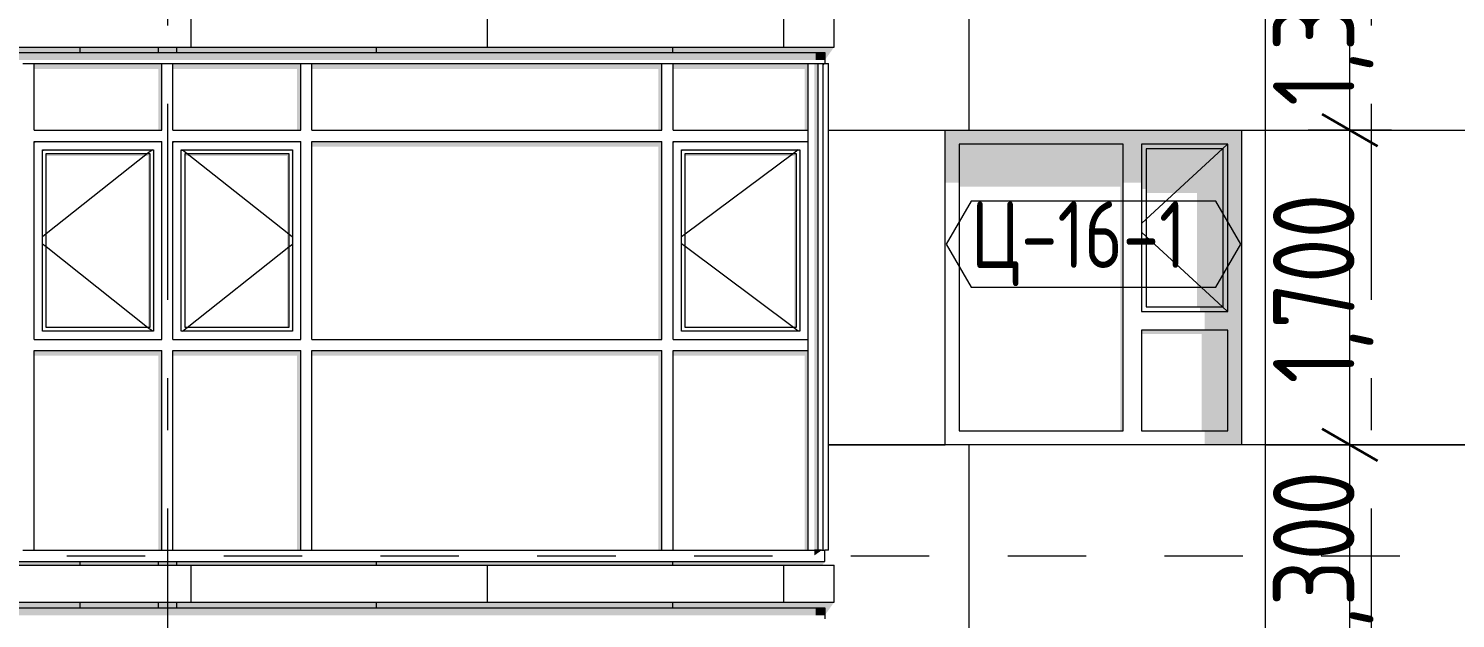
# Model space of a CAD drawing. Header units: millimetres. Extents: x 18162 to 7085488, y 72188 to 247925.
# Drawn here: x 5816259 to 5823964, y 121046 to 124234 of the extents above; entities that cross this region are included whole.
import ezdxf
from ezdxf.enums import TextEntityAlignment as Align

# ---------------------------------------------------------------- set-up
doc = ezdxf.new("R2010")
doc.units = ezdxf.units.MM
doc.header["$MEASUREMENT"] = 0
doc.linetypes.add('Dashed', pattern=[423.333333, 211.666667, -211.666667])
doc.linetypes.add('Double Dashed', pattern=[1093.611073, 529.166651, -211.666656, 141.111112, -211.666656])
for name, color, linetype in [('Archicad Windows', 7, 'Continuous'), ('Finish - Wall', 7, 'Continuous'), ('Structural - Bearing', 7, 'Continuous'), ('Structural - Grid', 7, 'Continuous')]:
    doc.layers.add(name, color=color, linetype=linetype)
doc.styles.add('GENERATED_STYLE_3', font='', dxfattribs={"width": 0.8})
doc.styles.get('GENERATED_STYLE_3').set_extended_font_data('ISOCPEUR MON')
doc.dimstyles.new('GENERATED_STYLE__19', dxfattribs={"dimtxt": 440.00001, "dimasz": 228, "dimexe": 0.18, "dimexo": 31028.935828, "dimgap": 0, "dimtad": 1, "dimdec": 0, "dimzin": 0, "dimdsep": 46, "dimtxsty": 'GENERATED_STYLE_3', "dimblk": 'ARROWHEAD_2', "dimblk1": 'ARROWHEAD_2', "dimblk2": 'ARROWHEAD_2', "dimcen": 0.09, "dimclrd": 13, "dimclre": 13, "dimclrt": 13, "dimadec": 0, "dimazin": 0, "dimtfac": 1, "dimtdec": 4, "dimtmove": 0, "dimatfit": 3, "dimfxl": 1, "dimtolj": 1, "dimtzin": 0, "dimarcsym": 0})
doc.dimstyles.new('GENERATED_STYLE__30', dxfattribs={"dimtxt": 440.00001, "dimasz": 228, "dimexe": 0.18, "dimexo": 0.0625, "dimgap": 0, "dimtad": 1, "dimdec": 0, "dimzin": 0, "dimdsep": 46, "dimtxsty": 'GENERATED_STYLE_3', "dimblk": 'ARROWHEAD_2', "dimblk1": 'ARROWHEAD_2', "dimblk2": 'ARROWHEAD_2', "dimcen": 0.09, "dimclrd": 13, "dimclre": 13, "dimclrt": 13, "dimadec": 0, "dimazin": 0, "dimtfac": 1, "dimtdec": 4, "dimtmove": 0, "dimatfit": 3, "dimfxl": 1, "dimtolj": 1, "dimtzin": 0, "dimarcsym": 0})
doc.dimstyles.new('GENERATED_STYLE__31', dxfattribs={"dimtxt": 440.00001, "dimasz": 228, "dimexe": 0.18, "dimexo": 1815.703396, "dimgap": 0, "dimtad": 1, "dimdec": 0, "dimzin": 0, "dimdsep": 46, "dimtxsty": 'GENERATED_STYLE_3', "dimblk": 'ARROWHEAD_2', "dimblk1": 'ARROWHEAD_2', "dimblk2": 'ARROWHEAD_2', "dimcen": 0.09, "dimclrd": 13, "dimclre": 13, "dimclrt": 13, "dimadec": 0, "dimazin": 0, "dimtfac": 1, "dimtdec": 4, "dimtmove": 0, "dimatfit": 3, "dimfxl": 1, "dimtolj": 1, "dimtzin": 0, "dimarcsym": 0})

# ---------------------------------------------------------------- blocks, each defined once
blk = doc.blocks.new('*X2301', base_point=(5785635.3, 106384.1))
at = {"layer": 'Structural - Bearing', "color": 8, "linetype": 'Continuous', "lineweight": 13}
blk.add_line((5816535.3, 121134.1), (5816535.3, 121104.1), dxfattribs=at)
blk = doc.blocks.new('*X2302', base_point=(5785635.3, 106384.1))
at = {"layer": 'Structural - Bearing', "color": 8, "linetype": 'Continuous', "lineweight": 13}
for p, q in [((5821335.3, 121284.1), (5821335.3, 120684.1)), ((5822935.3, 121284.1), (5822935.3, 118984.1)), ((5818135.3, 121134.1), (5818135.3, 121104.1)), ((5819735.3, 121134.1), (5819735.3, 121104.1))]:
    blk.add_line(p, q, dxfattribs=at)
blk = doc.blocks.new('*X2307', base_point=(5785635.3, 106384.1))
at = {"layer": 'Structural - Bearing', "color": 8, "linetype": 'Continuous', "lineweight": 13}
for p, q in [((5816535.3, 124134.1), (5816535.3, 124104.1)), ((5816535.3, 121354.1), (5816535.3, 121334.1))]:
    blk.add_line(p, q, dxfattribs=at)
blk = doc.blocks.new('*X2308', base_point=(5785635.3, 106384.1))
at = {"layer": 'Structural - Bearing', "color": 8, "linetype": 'Continuous', "lineweight": 13}
for p, q in [((5821335.3, 124284.1), (5821335.3, 123684.1)), ((5822935.3, 124284.1), (5822935.3, 121984.1)), ((5818135.3, 124134.1), (5818135.3, 124104.1)), ((5819735.3, 124134.1), (5819735.3, 124104.1)), ((5820578.3, 123684.1), (5820835.3, 123684.1)), ((5820835.3, 123684.1), (5821208.8, 123684.1)), ((5822808.8, 123684.1), (5822935.3, 123684.1)), ((5822935.3, 123684.1), (5824035.3, 123684.1)), ((5820578.3, 121984.1), (5820835.3, 121984.1)), ((5820835.3, 121984.1), (5820578.3, 121984.1)), ((5821208.8, 121984.1), (5820835.3, 121984.1)), ((5820835.3, 121984.1), (5821208.8, 121984.1)), ((5821335.3, 121984.1), (5821335.3, 121384.1)), ((5822935.3, 121984.1), (5822808.8, 121984.1)), ((5822935.3, 121984.1), (5824035.3, 121984.1)), ((5822935.3, 121984.1), (5822935.3, 121384.1)), ((5824035.3, 121984.1), (5822935.3, 121984.1)), ((5818135.3, 121354.1), (5818135.3, 121334.1)), ((5819735.3, 121354.1), (5819735.3, 121334.1)), ((5821335.3, 121384.1), (5821335.3, 121284.1)), ((5822935.3, 121384.1), (5822935.3, 121284.1))]:
    blk.add_line(p, q, dxfattribs=at)
blk = doc.blocks.new('*X2332', base_point=(5785635.3, 106384.1))
at = {"layer": 'Structural - Bearing', "color": 7, "linetype": 'Continuous', "lineweight": 9}
for p, q in [((5813935.3, 121334.1), (5813935.3, 121134.1)), ((5815535.3, 121334.1), (5815535.3, 121134.1)), ((5817135.3, 121334.1), (5817135.3, 121134.1)), ((5818735.3, 121334.1), (5818735.3, 121134.1)), ((5820335.3, 121334.1), (5820335.3, 121134.1))]:
    blk.add_line(p, q, dxfattribs=at)
blk = doc.blocks.new('*X2333', base_point=(5785635.3, 106384.1))
at = {"layer": 'Structural - Bearing', "color": 7, "linetype": 'Continuous', "lineweight": 9}
for p, q in [((5813935.3, 124334.1), (5813935.3, 124134.1)), ((5815535.3, 124334.1), (5815535.3, 124134.1)), ((5817135.3, 124334.1), (5817135.3, 124134.1)), ((5818735.3, 124334.1), (5818735.3, 124134.1)), ((5820335.3, 124334.1), (5820335.3, 124134.1))]:
    blk.add_line(p, q, dxfattribs=at)
blk = doc.blocks.new('*D2601', base_point=(5785635.3, 106384.1))
at = {"color": 12, "linetype": 'Continuous', "lineweight": 35}
for p, q in [((5838328.4, 121220.7), (5838628.4, 121047.5)), ((5838328.4, 118420.7), (5838628.4, 118247.5))]:
    blk.add_line(p, q, dxfattribs=at)
at = {"color": 13, "linetype": 'Continuous', "lineweight": 13}
for p, q in [((5838703.4, 121134.1), (5837187.8, 121134.1)), ((5838478.4, 118334.1), (5838478.4, 121134.1)), ((5838703.4, 118334.1), (5837187.8, 118334.1)), ((5838478.4, 118134.1), (5838478.4, 118334.1))]:
    blk.add_line(p, q, dxfattribs=at)
at = {"color": 13, "lineweight": 13, "char_height": 440, "attachment_point": 7, "rotation": 90, "style": 'GENERATED_STYLE_3'}
for s, insert in [('\\A1;{\\pql;\\fISOCPEUR MON|b0|i0|c0|p0;\\W0.800000;2,800}', (5838605.9, 119549.6)), ('\\A1;{\\pql;\\fISOCPEUR MON|b0|i0|c0|p0;\\W0.800000;200}', (5838518.1, 118420.8))]:
    blk.add_mtext(s, dxfattribs=dict(at, insert=insert))
blk = doc.blocks.new('ARROWHEAD_2')
at = {"color": 0, "linetype": 'Continuous', "lineweight": 0}
for p, q in [((-0.378, -0.655), (0.378, 0.655)), ((0, 0), (-1, 0))]:
    blk.add_line(p, q, dxfattribs=at)
blk = doc.blocks.new('*D2602', base_point=(5785635.3, 106384.1))
at = {"color": 12, "linetype": 'Continuous', "lineweight": 35}
for p, q in [((5838328.4, 121420.7), (5838628.4, 121247.5)), ((5838328.4, 121220.7), (5838628.4, 121047.5))]:
    blk.add_line(p, q, dxfattribs=at)
at = {"color": 13, "linetype": 'Continuous', "lineweight": 13}
for p, q in [((5838478.4, 121134.1), (5838478.4, 121334.1)), ((5838703.4, 121134.1), (5837187.8, 121134.1))]:
    blk.add_line(p, q, dxfattribs=at)
blk = doc.blocks.new('*D2603', base_point=(5785635.3, 106384.1))
at = {"color": 12, "linetype": 'Continuous', "lineweight": 35}
for p, q in [((5838328.4, 124220.7), (5838628.4, 124047.5)), ((5838328.4, 121420.7), (5838628.4, 121247.5))]:
    blk.add_line(p, q, dxfattribs=at)
at = {"color": 13, "linetype": 'Continuous', "lineweight": 13}
for p, q in [((5838703.4, 124134.1), (5837187.8, 124134.1)), ((5838478.4, 121334.1), (5838478.4, 124134.1)), ((5838703.4, 121334.1), (5837187.8, 121334.1)), ((5838478.4, 121134.1), (5838478.4, 121334.1))]:
    blk.add_line(p, q, dxfattribs=at)
at = {"color": 13, "lineweight": 13, "char_height": 440, "attachment_point": 7, "rotation": 90, "style": 'GENERATED_STYLE_3'}
for s, insert in [('\\A1;{\\pql;\\fISOCPEUR MON|b0|i0|c0|p0;\\W0.800000;2,800}', (5838605.9, 122549.6)), ('\\A1;{\\pql;\\fISOCPEUR MON|b0|i0|c0|p0;\\W0.800000;200}', (5838518.1, 121420.8))]:
    blk.add_mtext(s, dxfattribs=dict(at, insert=insert))
blk = doc.blocks.new('*D2604', base_point=(5785635.3, 106384.1))
at = {"color": 12, "linetype": 'Continuous', "lineweight": 35}
for p, q in [((5838328.4, 124420.7), (5838628.4, 124247.5)), ((5838328.4, 124220.7), (5838628.4, 124047.5))]:
    blk.add_line(p, q, dxfattribs=at)
at = {"color": 13, "linetype": 'Continuous', "lineweight": 13}
for p, q in [((5838703.4, 124334.1), (5837187.8, 124334.1)), ((5838478.4, 124134.1), (5838478.4, 124334.1)), ((5838703.4, 124134.1), (5837187.8, 124134.1))]:
    blk.add_line(p, q, dxfattribs=at)
blk = doc.blocks.new('*D2646', base_point=(5785635.3, 106384.1))
at = {"color": 13, "linetype": 'Continuous', "lineweight": 13}
for p, q in [((5801482.5, 156834.1), (5801482.5, 156980.8)), ((5816658.8, 156834.1), (5801257.5, 156834.1)), ((5801482.5, 102734.1), (5801482.5, 156834.1)), ((5806188.8, 102734.1), (5801257.5, 102734.1)), ((5801482.5, 102587.4), (5801482.5, 102734.1))]:
    blk.add_line(p, q, dxfattribs=at)
at = {"color": 12, "linetype": 'Continuous', "lineweight": 35}
for p, q in [((5801632.5, 156747.5), (5801332.5, 156920.7)), ((5801332.5, 102820.7), (5801632.5, 102647.5))]:
    blk.add_line(p, q, dxfattribs=at)
at = {"color": 13, "lineweight": 13, "insert": (5801610.1, 129125.4), "char_height": 440, "attachment_point": 7, "rotation": 90, "style": 'GENERATED_STYLE_3'}
blk.add_mtext('\\A1;{\\pql;\\fISOCPEUR MON|b0|i0|c0|p0;\\W0.800000;54,100}', dxfattribs=at)
blk = doc.blocks.new('*D2657', base_point=(5785635.3, 106384.1))
at = {"color": 13, "linetype": 'Continuous', "lineweight": 13}
for p, q in [((5823393.5, 120684.1), (5823393.5, 121984.1)), ((5823618.5, 120684.1), (5823168.5, 120684.1)), ((5823393.5, 118984.1), (5823393.5, 120684.1)), ((5823618.5, 118984.1), (5823168.5, 118984.1)), ((5823393.5, 117684.1), (5823393.5, 118984.1))]:
    blk.add_line(p, q, dxfattribs=at)
at = {"color": 12, "linetype": 'Continuous', "lineweight": 35}
for p, q in [((5823243.5, 120770.7), (5823543.5, 120597.5)), ((5823243.5, 119070.7), (5823543.5, 118897.5))]:
    blk.add_line(p, q, dxfattribs=at)
at = {"color": 13, "lineweight": 13, "insert": (5823521.1, 119315.9), "char_height": 440, "attachment_point": 7, "rotation": 90, "style": 'GENERATED_STYLE_3'}
blk.add_mtext('\\A1;{\\pql;\\fISOCPEUR MON|b0|i0|c0|p0;\\W0.800000;1,700}', dxfattribs=at)
blk = doc.blocks.new('*D2658', base_point=(5785635.3, 106384.1))
at = {"color": 12, "linetype": 'Continuous', "lineweight": 35}
for p, q in [((5823243.5, 122070.7), (5823543.5, 121897.5)), ((5823243.5, 120770.7), (5823543.5, 120597.5))]:
    blk.add_line(p, q, dxfattribs=at)
at = {"color": 13, "linetype": 'Continuous', "lineweight": 13}
blk.add_line((5823393.5, 120684.1), (5823393.5, 121984.1), dxfattribs=at)
at = {"color": 13, "lineweight": 13, "insert": (5823521.1, 120815.9), "char_height": 440, "attachment_point": 7, "rotation": 90, "style": 'GENERATED_STYLE_3'}
blk.add_mtext('\\A1;{\\pql;\\fISOCPEUR MON|b0|i0|c0|p0;\\W0.800000;1,300}', dxfattribs=at)
blk = doc.blocks.new('*D2659', base_point=(5785635.3, 106384.1))
at = {"color": 12, "linetype": 'Continuous', "lineweight": 35}
for p, q in [((5823243.5, 123770.7), (5823543.5, 123597.5)), ((5823243.5, 122070.7), (5823543.5, 121897.5))]:
    blk.add_line(p, q, dxfattribs=at)
at = {"color": 13, "linetype": 'Continuous', "lineweight": 13}
for p, q in [((5823618.5, 123684.1), (5823168.5, 123684.1)), ((5823393.5, 121984.1), (5823393.5, 123684.1)), ((5823618.5, 121984.1), (5823168.5, 121984.1)), ((5823393.5, 120684.1), (5823393.5, 121984.1))]:
    blk.add_line(p, q, dxfattribs=at)
at = {"color": 13, "lineweight": 13, "insert": (5823521.1, 122315.9), "char_height": 440, "attachment_point": 7, "rotation": 90, "style": 'GENERATED_STYLE_3'}
blk.add_mtext('\\A1;{\\pql;\\fISOCPEUR MON|b0|i0|c0|p0;\\W0.800000;1,700}', dxfattribs=at)
blk = doc.blocks.new('*D2660', base_point=(5785635.3, 106384.1))
at = {"color": 12, "linetype": 'Continuous', "lineweight": 35}
for p, q in [((5823243.5, 125070.7), (5823543.5, 124897.5)), ((5823243.5, 123770.7), (5823543.5, 123597.5))]:
    blk.add_line(p, q, dxfattribs=at)
at = {"color": 13, "linetype": 'Continuous', "lineweight": 13}
for p, q in [((5823618.5, 124984.1), (5823168.5, 124984.1)), ((5823393.5, 123684.1), (5823393.5, 124984.1)), ((5823618.5, 123684.1), (5823168.5, 123684.1))]:
    blk.add_line(p, q, dxfattribs=at)
at = {"color": 13, "lineweight": 13, "insert": (5823521.1, 123815.9), "char_height": 440, "attachment_point": 7, "rotation": 90, "style": 'GENERATED_STYLE_3'}
blk.add_mtext('\\A1;{\\pql;\\fISOCPEUR MON|b0|i0|c0|p0;\\W0.800000;1,300}', dxfattribs=at)
blk = doc.blocks.new('Label_136_3', base_point=(5822008.8, 122834.1))
at = {"color": 13, "linetype": 'Continuous', "lineweight": 13, "flags": 128}
blk.add_lwpolyline([(5821213.7, 123068.3), (5821347.8, 122836.1), (5822669.9, 122836.1), (5822804, 123068.3), (5822669.9, 123300.6), (5821347.8, 123300.6)], close=True, dxfattribs=at)
at = {"color": 13, "lineweight": 13, "insert": (5821347.8, 123299.9), "char_height": 360, "attachment_point": 1, "style": 'GENERATED_STYLE_3'}
blk.add_mtext('\\A1;{\\pql;\\pt0,253000;\\fISOCPEUR MON|b0|i0|c0|p0;\\W0.800000;Ц-16-1\\fISOCPEUR MON|b0|i0|c0|p0;\\W0.800000;\\A1{\\H.66x;\\S^  ;}\\fISOCPEUR MON|b0|i0|c0|p0;\\W0.800000;\\fISOCPEUR MON|b0|i0|c0|p0;\\W0.800000;\\A1{\\H.66x;\\S^  ;}\\fISOCPEUR MON|b0|i0|c0|p0;\\W0.800000; \\fISOCPEUR MON|b0|i0|c0|p0;\\W0.800000;\\fISOCPEUR MON|b0|i0|c0|p0;\\W0.800000;\\fISOCPEUR MON|b0|i0|c0|p0;\\W0.800000;\\fISOCPEUR MON|b0|i0|c0|p0;\\W0.800000;\\fISOCPEUR MON|b0|i0|c0|p0;\\W0.800000;\\fISOCPEUR MON|b0|i0|c0|p0;\\W0.800000;\\fISOCPEUR MON|b0|i0|c0|p0;\\W0.800000;\\fISOCPEUR MON|b0|i0|c0|p0;\\W0.800000;\\fISOCPEUR MON|b0|i0|c0|p0;\\W0.800000;\\fISOCPEUR MON|b0|i0|c0|p0;\\W0.800000;\\fISOCPEUR MON|b0|i0|c0|p0;\\W0.800000;\\fISOCPEUR MON|b0|i0|c0|p0;\\W0.800000;\\fISOCPEUR MON|b0|i0|c0|p0;\\W0.800000;\\fISOCPEUR MON|b0|i0|c0|p0;\\W0.800000;\\fISOCPEUR MON|b0|i0|c0|p0;\\W0.800000;\\fISOCPEUR MON|b0|i0|c0|p0;\\W0.800000;\\fISOCPEUR MON|b0|i0|c0|p0;\\W0.800000;\\fISOCPEUR MON|b0|i0|c0|p0;\\W0.800000;\\fISOCPEUR MON|b0|i0|c0|p0;\\W0.800000;\\fISOCPEUR MON|b0|i0|c0|p0;\\W0.800000;\\fISOCPEUR MON|b0|i0|c0|p0;\\W0.800000;\\fISOCPEUR MON|b0|i0|c0|p0;\\W0.800000;\\fISOCPEUR MON|b0|i0|c0|p0;\\W0.800000;\\fISOCPEUR MON|b0|i0|c0|p0;\\W0.800000;\\fISOCPEUR MON|b0|i0|c0|p0;\\W0.800000;\\fISOCPEUR MON|b0|i0|c0|p0;\\W0.800000;\\fISOCPEUR MON|b0|i0|c0|p0;\\W0.800000;\\fISOCPEUR MON|b0|i0|c0|p0;\\W0.800000;\\fISOCPEUR MON|b0|i0|c0|p0;\\W0.800000;\\fISOCPEUR MON|b0|i0|c0|p0;\\W0.800000;\\fISOCPEUR MON|b0|i0|c0|p0;\\W0.800000;\\fISOCPEUR MON|b0|i0|c0|p0;\\W0.800000;\\fISOCPEUR MON|b0|i0|c0|p0;\\W0.800000;\\fISOCPEUR MON|b0|i0|c0|p0;\\W0.800000;\\fISOCPEUR MON|b0|i0|c0|p0;\\W0.800000;\\fISOCPEUR MON|b0|i0|c0|p0;\\W0.800000;\\fISOCPEUR MON|b0|i0|c0|p0;\\W0.800000;\\fISOCPEUR MON|b0|i0|c0|p0;\\W0.800000;\\fISOCPEUR MON|b0|i0|c0|p0;\\W0.800000;\\fISOCPEUR MON|b0|i0|c0|p0;\\W0.800000;\\fISOCPEUR MON|b0|i0|c0|p0;\\W0.800000;\\fISOCPEUR MON|b0|i0|c0|p0;\\W0.800000;\\fISOCPEUR MON|b0|i0|c0|p0;\\W0.800000;}', dxfattribs=at)
blk = doc.blocks.new('Standard grid marker[376]_3', base_point=(5817008.8, 166384.1))
at = {"layer": 'Structural - Grid', "color": 13, "linetype": 'Double Dashed', "lineweight": 13, "ltscale": 2}
blk.add_line((5817008.8, 165384.1), (5817008.8, 100884.1), dxfattribs=at)
at = {"layer": 'Structural - Grid', "color": 13, "lineweight": 13, "style": 'GENERATED_STYLE_3'}
blk.add_attdef('AC_MarkerText_1', text='', height=500, rotation=360, dxfattribs=at).set_placement((5817008.8, 99534.1), align=Align.TOP_CENTER)
blk = doc.blocks.new('Standard grid marker[377]_3', base_point=(5823508.8, 166384.1))
at = {"layer": 'Structural - Grid', "color": 13, "linetype": 'Double Dashed', "lineweight": 13, "ltscale": 2}
blk.add_line((5823508.8, 165384.1), (5823508.8, 100884.1), dxfattribs=at)
at = {"layer": 'Structural - Grid', "color": 13, "lineweight": 13, "style": 'GENERATED_STYLE_3'}
blk.add_attdef('AC_MarkerText_1', text='', height=500, rotation=360, dxfattribs=at).set_placement((5823508.8, 99534.1), align=Align.TOP_CENTER)

msp = doc.modelspace()

# ---------------------------------------------------------------- hatches: boundary and pattern name
at = {"layer": 'Archicad Windows', "linetype": 'Continuous', "lineweight": 0}
for points in [[(5822808.8, 123684.1), (5821208.8, 123684.1), (5821208.8, 123609.1), (5821283.8, 123609.1), (5822168.8, 123609.1), (5822268.8, 123609.1), (5822733.8, 123609.1), (5822808.8, 123609.1)], [(5821283.8, 123609.1), (5821208.8, 123609.1), (5821208.8, 123401.2), (5821283.8, 123401.2)], [(5822168.8, 123609.1), (5821283.8, 123609.1), (5821283.8, 123380), (5822153.8, 123380), (5822153.8, 122059.1), (5822168.8, 122059.1)], [(5822168.8, 123609.1), (5822168.8, 123401.2), (5822268.8, 123401.2), (5822268.8, 123609.1)], [(5822268.8, 123609.1), (5822268.8, 123584.1), (5822293.8, 123584.1), (5822708.8, 123584.1), (5822733.8, 123584.1), (5822733.8, 123609.1)], [(5822733.8, 122704.1), (5822733.8, 122604.1), (5822733.8, 122059.1), (5822808.8, 122059.1), (5822808.8, 123609.1), (5822733.8, 123609.1)], [(5822268.8, 123584.1), (5822268.8, 123365.9), (5822293.8, 123365.9), (5822293.8, 123584.1)], [(5822708.8, 123584.1), (5822293.8, 123584.1), (5822293.8, 123344.7), (5822568.8, 123344.7), (5822568.8, 122729.1), (5822708.8, 122729.1)], [(5822708.8, 122729.1), (5822733.8, 122729.1), (5822733.8, 123584.1), (5822708.8, 123584.1)], [(5822583.8, 122729.1), (5822583.8, 122704.1), (5822733.8, 122704.1), (5822733.8, 122729.1)], [(5822608.8, 122704.1), (5822608.8, 122604.1), (5822733.8, 122604.1), (5822733.8, 122704.1)], [(5822733.8, 122604.1), (5822268.8, 122604.1), (5822268.8, 122582.9), (5822593.8, 122582.9), (5822593.8, 122059.1), (5822733.8, 122059.1)], [(5822608.8, 121984.1), (5822808.8, 121984.1), (5822808.8, 122059.1), (5822608.8, 122059.1)]]:
    msp.add_hatch(color=49, dxfattribs=at).paths.add_polyline_path(points)
at = {"layer": 'Finish - Wall', "linetype": 'Continuous', "lineweight": 0}
for points in [[(5816258.8, 124104.1), (5814308.8, 124104.1), (5814308.8, 124063.4), (5816258.8, 124063.4)], [(5817008.8, 124104.1), (5816258.8, 124104.1), (5816258.8, 124063.4), (5817008.8, 124063.4)], [(5817008.8, 124104.1), (5817008.8, 124063.4), (5817758.8, 124063.4), (5817758.8, 124104.1)], [(5817758.8, 124104.1), (5817758.8, 124063.4), (5819708.8, 124063.4), (5819708.8, 124104.1)], [(5819708.8, 124104.1), (5819708.8, 124063.4), (5820508.8, 124063.4), (5820508.8, 124104.1)], [(5820508.8, 124104.1), (5820508.8, 124063.4), (5820558.8, 124063.4), (5820558.8, 124104.1)], [(5816978.8, 124044.1), (5816288.8, 124044.1), (5816288.8, 124015.8), (5816958.8, 124015.8), (5816958.8, 123684.1), (5816978.8, 123684.1)], [(5817038.8, 124044.1), (5817038.8, 124015.8), (5817708.8, 124015.8), (5817708.8, 123684.1), (5817728.8, 123684.1), (5817728.8, 124044.1)], [(5819678.8, 124044.1), (5817788.8, 124044.1), (5817788.8, 124015.8), (5819658.8, 124015.8), (5819658.8, 123684.1), (5819678.8, 123684.1)], [(5819738.8, 124044.1), (5819738.8, 124015.8), (5820448.8, 124015.8), (5820448.8, 123684.1), (5820468.8, 123684.1), (5820468.8, 124044.1)], [(5820521.8, 124044.1), (5820502.3, 124044.1), (5820502.3, 123654.1), (5820521.8, 123654.1)], [(5820548.8, 124044.1), (5820548.8, 124033.4), (5820550, 124031.6), (5820558.8, 124044.1)], [(5816978.8, 123624.1), (5816288.8, 123624.1), (5816295.9, 123617), (5816971.8, 123617)], [(5816288.8, 123624.1), (5816288.8, 123617), (5816295.9, 123617)], [(5816971.8, 123617), (5816973.8, 123617), (5816973.8, 122559.1), (5816978.8, 122554.1), (5816978.8, 123624.1)], [(5817728.8, 123624.1), (5817038.8, 123624.1), (5817045.9, 123617), (5817721.8, 123617)], [(5817045.9, 123617), (5817038.8, 123624.1), (5817038.8, 123617)], [(5817721.8, 123617), (5817723.8, 123617), (5817723.8, 122559.1), (5817728.8, 122554.1), (5817728.8, 123624.1)], [(5819678.8, 123624.1), (5817788.8, 123624.1), (5817788.8, 123595.8), (5819658.8, 123595.8), (5819658.8, 122554.1), (5819678.8, 122554.1)], [(5819738.8, 123624.1), (5819745.9, 123617), (5820461.8, 123617), (5820468.8, 123624.1)], [(5819745.9, 123617), (5819738.8, 123624.1), (5819738.8, 123617)], [(5820468.8, 123624.1), (5820461.8, 123617), (5820463.8, 123617), (5820463.8, 122559.1), (5820468.8, 122554.1)], [(5820521.8, 123654.1), (5820502.3, 123654.1), (5820502.3, 122524.1), (5820521.8, 122524.1)], [(5816340.9, 123572), (5816333.8, 123579.1), (5816333.8, 123572)], [(5816333.8, 123579.1), (5816340.9, 123572), (5816926.8, 123572), (5816933.8, 123579.1)], [(5816913.8, 123559.1), (5816353.8, 123559.1), (5816353.8, 123544.9), (5816903.8, 123544.9), (5816903.8, 122619.1), (5816913.8, 122619.1)], [(5816926.8, 123572), (5816928.8, 123572), (5816928.8, 122604.1), (5816933.8, 122599.1), (5816933.8, 123579.1)], [(5817083.8, 123572), (5817090.9, 123572), (5817083.8, 123579.1)], [(5817083.8, 123579.1), (5817090.9, 123572), (5817676.8, 123572), (5817683.8, 123579.1)], [(5817663.8, 123559.1), (5817103.8, 123559.1), (5817103.8, 123544.9), (5817653.8, 123544.9), (5817653.8, 122619.1), (5817663.8, 122619.1)], [(5817676.8, 123572), (5817678.8, 123572), (5817678.8, 122604.1), (5817683.8, 122599.1), (5817683.8, 123579.1)], [(5819790.9, 123572), (5819783.8, 123579.1), (5819783.8, 123572)], [(5819783.8, 123579.1), (5819790.9, 123572), (5820416.8, 123572), (5820423.8, 123579.1)], [(5819803.8, 123544.9), (5820393.8, 123544.9), (5820393.8, 122619.1), (5820403.8, 122619.1), (5820403.8, 123559.1), (5819803.8, 123559.1)], [(5820416.8, 123572), (5820418.8, 123572), (5820418.8, 122604.1), (5820423.8, 122599.1), (5820423.8, 123579.1)], [(5816928.8, 122599.1), (5816933.8, 122599.1), (5816928.8, 122604.1)], [(5817678.8, 122599.1), (5817683.8, 122599.1), (5817678.8, 122604.1)], [(5820418.8, 122599.1), (5820423.8, 122599.1), (5820418.8, 122604.1)], [(5816973.8, 122554.1), (5816978.8, 122554.1), (5816973.8, 122559.1)], [(5817723.8, 122554.1), (5817728.8, 122554.1), (5817723.8, 122559.1)], [(5820463.8, 122554.1), (5820468.8, 122554.1), (5820463.8, 122559.1)], [(5820521.8, 122524.1), (5820502.3, 122524.1), (5820502.3, 121414.1), (5820521.8, 121414.1)], [(5816288.8, 122465.8), (5816958.8, 122465.8), (5816958.8, 121414.1), (5816978.8, 121414.1), (5816978.8, 122494.1), (5816288.8, 122494.1)], [(5817728.8, 122494.1), (5817038.8, 122494.1), (5817038.8, 122465.8), (5817708.8, 122465.8), (5817708.8, 121414.1), (5817728.8, 121414.1)], [(5819678.8, 122494.1), (5817788.8, 122494.1), (5817788.8, 122465.8), (5819658.8, 122465.8), (5819658.8, 121414.1), (5819678.8, 121414.1)], [(5819738.8, 122494.1), (5819738.8, 122465.8), (5820448.8, 122465.8), (5820448.8, 121414.1), (5820468.8, 121414.1), (5820468.8, 122494.1)], [(5820502.3, 121386.5), (5820508.8, 121391.1), (5820508.8, 121414.1), (5820502.3, 121414.1)], [(5820508.8, 121414.1), (5820508.8, 121391.1), (5820541.2, 121414.1)], [(5814308.8, 121104.1), (5814308.8, 121063.4), (5816258.8, 121063.4), (5816258.8, 121104.1)], [(5816258.8, 121063.4), (5817008.8, 121063.4), (5817008.8, 121104.1), (5816258.8, 121104.1)], [(5817008.8, 121104.1), (5817008.8, 121063.4), (5817758.8, 121063.4), (5817758.8, 121104.1)], [(5817758.8, 121104.1), (5817758.8, 121063.4), (5819708.8, 121063.4), (5819708.8, 121104.1)], [(5820508.8, 121104.1), (5819708.8, 121104.1), (5819708.8, 121063.4), (5820508.8, 121063.4)], [(5820508.8, 121104.1), (5820508.8, 121063.4), (5820558.8, 121063.4), (5820558.8, 121104.1)]]:
    msp.add_hatch(color=49, dxfattribs=at).paths.add_polyline_path(points)
at = {"layer": 'Structural - Bearing', "linetype": 'Continuous', "lineweight": 0}
for points in [[(5812168.8, 124284.1), (5812168.8, 123684.1), (5812408.8, 123684.1), (5812408.8, 121984.1), (5812168.8, 121984.1), (5812168.8, 121284.1), (5813408.8, 121284.1), (5813408.8, 121334.1), (5816958.8, 121334.1), (5816958.8, 121354.1), (5813458.8, 121354.1), (5813458.8, 121414.1), (5813439.3, 121414.1), (5813439.3, 124044.1), (5813458.8, 124044.1), (5813458.8, 124104.1), (5816958.8, 124104.1), (5816958.8, 124134.1), (5813408.8, 124134.1), (5813408.8, 124284.1)], [(5816958.8, 124104.1), (5817008.8, 124104.1), (5817058.8, 124104.1), (5817058.8, 124134.1), (5816958.8, 124134.1)], [(5820608.8, 124134.1), (5817058.8, 124134.1), (5817058.8, 124104.1), (5820558.8, 124104.1), (5820558.8, 124063.4)], [(5816958.8, 121334.1), (5817058.8, 121334.1), (5817058.8, 121354.1), (5817008.8, 121354.1), (5816958.8, 121354.1)], [(5820558.8, 121354.1), (5817058.8, 121354.1), (5817058.8, 121334.1), (5820544.7, 121334.1)], [(5812168.8, 121284.1), (5812168.8, 120684.1), (5812408.8, 120684.1), (5812408.8, 118984.1), (5812168.8, 118984.1), (5812168.8, 118284.1), (5813408.8, 118284.1), (5813408.8, 118334.1), (5816958.8, 118334.1), (5816958.8, 118354.1), (5813458.8, 118354.1), (5813458.8, 118414.1), (5813439.3, 118414.1), (5813439.3, 121044.1), (5813458.8, 121044.1), (5813458.8, 121104.1), (5816958.8, 121104.1), (5816958.8, 121134.1), (5813408.8, 121134.1), (5813408.8, 121284.1)], [(5816958.8, 121104.1), (5817008.8, 121104.1), (5817058.8, 121104.1), (5817058.8, 121134.1), (5816958.8, 121134.1)], [(5817058.8, 121104.1), (5820558.8, 121104.1), (5820558.8, 121063.4), (5820608.8, 121134.1), (5817058.8, 121134.1)]]:
    msp.add_hatch(color=49, dxfattribs=at).paths.add_polyline_path(points)
at = {"layer": 'Structural - Bearing', "linetype": 'Continuous', "lineweight": 9}
h = msp.add_hatch(dxfattribs=at)
h.set_pattern_fill('Grid_100x100_0003', style=0, pattern_type=2)
h.set_pattern_definition([(0, (5785635.3, 106384.1), (0, 1000), []), (90, (5785635.3, 106384.1), (-1000, 0), [])])
h.paths.add_polyline_path([(5816958.8, 124104.1), (5817008.8, 124104.1), (5817058.8, 124104.1), (5817058.8, 124134.1), (5816958.8, 124134.1)])
h = msp.add_hatch(dxfattribs=at)
h.set_pattern_fill('Grid_100x100_0003', style=0, pattern_type=2)
h.set_pattern_definition([(0, (5785635.3, 106384.1), (0, 1000), []), (90, (5785635.3, 106384.1), (-1000, 0), [])])
h.paths.add_polyline_path([(5816958.8, 121334.1), (5817058.8, 121334.1), (5817058.8, 121354.1), (5817008.8, 121354.1), (5816958.8, 121354.1)])
h = msp.add_hatch(dxfattribs=at)
h.set_pattern_fill('Grid_100x100_0003', style=0, pattern_type=2)
h.set_pattern_definition([(0, (5785635.3, 106384.1), (0, 1000), []), (90, (5785635.3, 106384.1), (-1000, 0), [])])
h.paths.add_polyline_path([(5816958.8, 121104.1), (5817008.8, 121104.1), (5817058.8, 121104.1), (5817058.8, 121134.1), (5816958.8, 121134.1)])

# ---------------------------------------------------------------- linework, layer by layer
at = {"color": 8, "linetype": 'Dashed', "lineweight": 13, "ltscale": 2}
msp.add_line((5800379.4, 121384.1), (5841359.8, 121384.1), dxfattribs=at)
at = {"layer": 'Archicad Windows', "color": 7, "linetype": 'Continuous', "lineweight": 13}
for p, q in [((5821208.8, 121984.1), (5821208.8, 123684.1)), ((5821208.8, 123684.1), (5822808.8, 123684.1)), ((5822808.8, 123684.1), (5822808.8, 121984.1)), ((5822808.8, 121984.1), (5821208.8, 121984.1))]:
    msp.add_line(p, q, dxfattribs=at)
at = {"layer": 'Archicad Windows', "color": 7, "linetype": 'Continuous', "lineweight": 9}
for p, q in [((5821283.8, 123609.1), (5821283.8, 122059.1)), ((5822168.8, 123609.1), (5821283.8, 123609.1)), ((5822168.8, 122059.1), (5822168.8, 123609.1)), ((5822268.8, 123609.1), (5822268.8, 122704.1)), ((5822733.8, 123609.1), (5822268.8, 123609.1)), ((5822731.9, 123609.1), (5822704.9, 123584.1)), ((5822733.8, 122704.1), (5822733.8, 123609.1)), ((5822293.8, 123584.1), (5822293.8, 122729.1)), ((5822708.8, 123584.1), (5822293.8, 123584.1)), ((5822704.9, 123584.1), (5822293.8, 123202.9)), ((5822708.8, 122729.1), (5822708.8, 123584.1)), ((5822293.8, 123202.9), (5822268.8, 123179.7)), ((5822293.8, 123110.2), (5822268.8, 123133.4)), ((5822704.9, 122729.1), (5822293.8, 123110.2)), ((5822268.8, 122704.1), (5822733.8, 122704.1)), ((5822293.8, 122729.1), (5822708.8, 122729.1)), ((5822731.9, 122704.1), (5822704.9, 122729.1)), ((5822268.8, 122604.1), (5822268.8, 122059.1)), ((5822733.8, 122604.1), (5822268.8, 122604.1)), ((5822733.8, 122059.1), (5822733.8, 122604.1)), ((5821283.8, 122059.1), (5822168.8, 122059.1)), ((5822268.8, 122059.1), (5822733.8, 122059.1))]:
    msp.add_line(p, q, dxfattribs=at)
at = {"layer": 'Finish - Wall', "color": 7, "linetype": 'Continuous', "lineweight": 9}
for p, q in [((5814308.8, 124104.1), (5816258.8, 124104.1)), ((5816258.8, 124104.1), (5817008.8, 124104.1)), ((5817008.8, 124104.1), (5817758.8, 124104.1)), ((5817758.8, 124104.1), (5819708.8, 124104.1)), ((5819708.8, 124104.1), (5820508.8, 124104.1)), ((5820508.8, 124104.1), (5820558.8, 124104.1)), ((5820558.8, 124104.1), (5820558.8, 124044.1)), ((5816228.8, 124044.1), (5816258.8, 124044.1)), ((5816258.8, 124044.1), (5816288.8, 124044.1)), ((5816288.8, 124044.1), (5816978.8, 124044.1)), ((5816288.8, 123684.1), (5816288.8, 124044.1)), ((5816978.8, 124044.1), (5817008.8, 124044.1)), ((5816978.8, 123684.1), (5816978.8, 124044.1)), ((5817008.8, 124044.1), (5817038.8, 124044.1)), ((5817038.8, 124044.1), (5817728.8, 124044.1)), ((5817038.8, 123684.1), (5817038.8, 124044.1)), ((5817728.8, 124044.1), (5817758.8, 124044.1)), ((5817728.8, 123684.1), (5817728.8, 124044.1)), ((5817758.8, 124044.1), (5817788.8, 124044.1)), ((5817788.8, 124044.1), (5819678.8, 124044.1)), ((5817788.8, 123684.1), (5817788.8, 124044.1)), ((5819678.8, 124044.1), (5819708.8, 124044.1)), ((5819678.8, 123684.1), (5819678.8, 124044.1)), ((5819708.8, 124044.1), (5819738.8, 124044.1)), ((5819738.8, 124044.1), (5820468.8, 124044.1)), ((5819738.8, 123684.1), (5819738.8, 124044.1)), ((5820468.8, 124044.1), (5820502.3, 124044.1)), ((5820468.8, 123684.1), (5820468.8, 124044.1)), ((5820502.3, 124044.1), (5820521.8, 124044.1)), ((5820521.8, 124044.1), (5820541.2, 124044.1)), ((5820521.8, 123654.1), (5820521.8, 124044.1)), ((5820541.2, 124044.1), (5820548.8, 124044.1)), ((5820548.8, 124044.1), (5820558.8, 124044.1)), ((5820548.8, 123654.1), (5820548.8, 124044.1)), ((5820558.8, 124044.1), (5820578.3, 124044.1)), ((5820578.3, 123654.1), (5820578.3, 124044.1)), ((5816288.8, 123684.1), (5816978.8, 123684.1)), ((5817038.8, 123684.1), (5817728.8, 123684.1)), ((5817788.8, 123684.1), (5819678.8, 123684.1)), ((5819738.8, 123684.1), (5820468.8, 123684.1)), ((5820468.8, 123654.1), (5820468.8, 123684.1)), ((5816288.8, 122554.1), (5816288.8, 123624.1)), ((5816288.8, 123624.1), (5816978.8, 123624.1)), ((5816978.8, 122554.1), (5816978.8, 123624.1)), ((5817038.8, 122554.1), (5817038.8, 123624.1)), ((5817038.8, 123624.1), (5817728.8, 123624.1)), ((5817728.8, 122554.1), (5817728.8, 123624.1)), ((5817788.8, 122554.1), (5817788.8, 123624.1)), ((5817788.8, 123624.1), (5819678.8, 123624.1)), ((5819678.8, 122554.1), (5819678.8, 123624.1)), ((5819738.8, 122554.1), (5819738.8, 123624.1)), ((5819738.8, 123624.1), (5820468.8, 123624.1)), ((5820468.8, 123624.1), (5820468.8, 123654.1)), ((5820468.8, 122554.1), (5820468.8, 123624.1)), ((5820521.8, 122524.1), (5820521.8, 123654.1)), ((5820548.8, 122524.1), (5820548.8, 123654.1)), ((5820578.3, 122524.1), (5820578.3, 123654.1)), ((5816333.8, 122599.1), (5816333.8, 123579.1)), ((5816333.8, 123579.1), (5816933.8, 123579.1)), ((5816353.8, 123559.1), (5816913.8, 123559.1)), ((5816902, 123559.1), (5816353.8, 123124.7)), ((5816353.8, 122619.1), (5816353.8, 123559.1)), ((5816927.3, 123579.1), (5816902, 123559.1)), ((5816913.8, 123559.1), (5816913.8, 122619.1)), ((5816933.8, 123579.1), (5816933.8, 122599.1)), ((5817083.8, 122599.1), (5817083.8, 123579.1)), ((5817083.8, 123579.1), (5817683.8, 123579.1)), ((5817090.4, 123579.1), (5817115.6, 123559.1)), ((5817103.8, 123559.1), (5817663.8, 123559.1)), ((5817103.8, 122619.1), (5817103.8, 123559.1)), ((5817115.6, 123559.1), (5817663.8, 123124.7)), ((5817663.8, 123559.1), (5817663.8, 122619.1)), ((5817683.8, 123579.1), (5817683.8, 122599.1)), ((5819783.8, 122599.1), (5819783.8, 123579.1)), ((5819783.8, 123579.1), (5820423.8, 123579.1)), ((5819803.8, 123559.1), (5820403.8, 123559.1)), ((5820388.5, 123559.1), (5819803.8, 123122.7)), ((5819803.8, 122619.1), (5819803.8, 123559.1)), ((5820415.3, 123579.1), (5820388.5, 123559.1)), ((5820403.8, 123559.1), (5820403.8, 122619.1)), ((5820423.8, 123579.1), (5820423.8, 122599.1)), ((5816353.8, 123124.7), (5816333.8, 123108.9)), ((5817663.8, 123124.7), (5817683.8, 123108.9)), ((5816353.8, 123053.4), (5816333.8, 123069.3)), ((5816902, 122619.1), (5816353.8, 123053.4)), ((5817115.6, 122619.1), (5817663.8, 123053.4)), ((5817663.8, 123053.4), (5817683.8, 123069.3)), ((5819803.8, 123122.7), (5819783.8, 123107.7)), ((5819803.8, 123055.5), (5819783.8, 123070.4)), ((5820388.5, 122619.1), (5819803.8, 123055.5)), ((5816933.8, 122599.1), (5816333.8, 122599.1)), ((5816913.8, 122619.1), (5816353.8, 122619.1)), ((5816927.3, 122599.1), (5816902, 122619.1)), ((5817683.8, 122599.1), (5817083.8, 122599.1)), ((5817090.4, 122599.1), (5817115.6, 122619.1)), ((5817663.8, 122619.1), (5817103.8, 122619.1)), ((5820423.8, 122599.1), (5819783.8, 122599.1)), ((5820403.8, 122619.1), (5819803.8, 122619.1)), ((5820415.3, 122599.1), (5820388.5, 122619.1)), ((5816288.8, 122554.1), (5816978.8, 122554.1)), ((5817038.8, 122554.1), (5817728.8, 122554.1)), ((5817788.8, 122554.1), (5819678.8, 122554.1)), ((5819738.8, 122554.1), (5820468.8, 122554.1)), ((5820468.8, 122524.1), (5820468.8, 122554.1)), ((5820468.8, 122494.1), (5820468.8, 122524.1)), ((5820521.8, 121414.1), (5820521.8, 122524.1)), ((5820548.8, 121414.1), (5820548.8, 122524.1)), ((5820578.3, 121414.1), (5820578.3, 122524.1)), ((5816288.8, 121414.1), (5816288.8, 122494.1)), ((5816288.8, 122494.1), (5816978.8, 122494.1)), ((5816978.8, 121414.1), (5816978.8, 122494.1)), ((5817038.8, 121414.1), (5817038.8, 122494.1)), ((5817038.8, 122494.1), (5817728.8, 122494.1)), ((5817728.8, 121414.1), (5817728.8, 122494.1)), ((5817788.8, 121414.1), (5817788.8, 122494.1)), ((5817788.8, 122494.1), (5819678.8, 122494.1)), ((5819678.8, 121414.1), (5819678.8, 122494.1)), ((5819738.8, 121414.1), (5819738.8, 122494.1)), ((5819738.8, 122494.1), (5820468.8, 122494.1)), ((5820468.8, 121414.1), (5820468.8, 122494.1)), ((5814308.8, 121354.1), (5816258.8, 121354.1)), ((5816228.8, 121414.1), (5816258.8, 121414.1)), ((5816258.8, 121414.1), (5816288.8, 121414.1)), ((5816258.8, 121354.1), (5817008.8, 121354.1)), ((5816288.8, 121414.1), (5816978.8, 121414.1)), ((5816978.8, 121414.1), (5817008.8, 121414.1)), ((5817008.8, 121414.1), (5817038.8, 121414.1)), ((5817008.8, 121354.1), (5817758.8, 121354.1)), ((5817038.8, 121414.1), (5817728.8, 121414.1)), ((5817728.8, 121414.1), (5817758.8, 121414.1)), ((5817758.8, 121414.1), (5817788.8, 121414.1)), ((5817758.8, 121354.1), (5819708.8, 121354.1)), ((5817788.8, 121414.1), (5819678.8, 121414.1)), ((5819678.8, 121414.1), (5819708.8, 121414.1)), ((5819708.8, 121414.1), (5819738.8, 121414.1)), ((5819708.8, 121354.1), (5820508.8, 121354.1)), ((5819738.8, 121414.1), (5820468.8, 121414.1)), ((5820468.8, 121414.1), (5820502.3, 121414.1)), ((5820521.8, 121414.1), (5820502.3, 121414.1)), ((5820508.8, 121354.1), (5820558.8, 121354.1)), ((5820541.2, 121414.1), (5820521.8, 121414.1)), ((5820541.2, 121414.1), (5820548.8, 121414.1)), ((5820548.8, 121414.1), (5820558.8, 121414.1)), ((5820558.8, 121354.1), (5820558.8, 121414.1)), ((5820578.3, 121414.1), (5820558.8, 121414.1)), ((5814308.8, 121104.1), (5816258.8, 121104.1)), ((5816258.8, 121104.1), (5817008.8, 121104.1)), ((5817008.8, 121104.1), (5817758.8, 121104.1)), ((5817758.8, 121104.1), (5819708.8, 121104.1)), ((5819708.8, 121104.1), (5820508.8, 121104.1)), ((5820508.8, 121104.1), (5820558.8, 121104.1)), ((5820558.8, 121104.1), (5820558.8, 121044.1))]:
    msp.add_line(p, q, dxfattribs=at)
at = {"layer": 'Structural - Bearing', "color": 7, "linetype": 'Continuous', "lineweight": 13}
for p, q in [((5820608.8, 124134.1), (5820608.8, 124334.1)), ((5813408.8, 124134.1), (5820608.8, 124134.1)), ((5816958.8, 124134.1), (5816958.8, 124104.1)), ((5817058.8, 124104.1), (5817058.8, 124134.1)), ((5816958.8, 121354.1), (5816958.8, 121334.1)), ((5817058.8, 121334.1), (5817058.8, 121354.1)), ((5813408.8, 121334.1), (5820608.8, 121334.1)), ((5820608.8, 121134.1), (5820608.8, 121334.1)), ((5813408.8, 121134.1), (5820608.8, 121134.1)), ((5816958.8, 121134.1), (5816958.8, 121104.1)), ((5817058.8, 121104.1), (5817058.8, 121134.1))]:
    msp.add_line(p, q, dxfattribs=at)

# ---------------------------------------------------------------- block references
at = {"color": 12, "linetype": 'Continuous', "lineweight": 13}
msp.add_blockref('Label_136_3', (5822008.8, 122834.1), dxfattribs=at)
at = {"layer": 'Structural - Bearing', "lineweight": 0}
for name in ['*X2307', '*X2333', '*X2308', '*X2301', '*X2332', '*X2302']:
    msp.add_blockref(name, (5785635.3, 106384.1), dxfattribs=at)
at = {"layer": 'Structural - Grid', "color": 13, "linetype": 'Continuous', "lineweight": 13}
for name, p in [('Standard grid marker[376]_3', (5817008.8, 166384.1)), ('Standard grid marker[377]_3', (5823508.8, 166384.1))]:
    msp.add_blockref(name, p, dxfattribs=at)

# ---------------------------------------------------------------- dimensions: what is measured, and where the dimension line sits
at = {"color": 13, "linetype": 'Continuous', "lineweight": 13}
for base, p1, p2, dimstyle, picture, middle in [((5801482.5, 156834.1), (5806188.8, 102734.1), (5816658.8, 156834.1), 'GENERATED_STYLE__30', '*D2646', (5801174.5, 130029.9)), ((5823393.5, 124984.1), (5822808.8, 123684.1), (5822808.8, 124984.1), 'GENERATED_STYLE__31', '*D2660', (5823085.5, 124553)), ((5838478.4, 124334.1), (5805483.8, 124134.1), (5805483.8, 124334.1), 'GENERATED_STYLE__19', '*D2604', (5838170.4, 124923)), ((5838478.4, 124134.1), (5805483.8, 121334.1), (5805483.8, 124134.1), 'GENERATED_STYLE__19', '*D2603', (5838170.4, 123286.7)), ((5823393.5, 123684.1), (5822808.8, 121984.1), (5822808.8, 123684.1), 'GENERATED_STYLE__31', '*D2659', (5823085.5, 123053)), ((5823393.5, 121984.1), (5822808.8, 120684.1), (5822808.8, 121984.1), 'GENERATED_STYLE__31', '*D2658', (5823085.5, 121553)), ((5823393.5, 120684.1), (5822808.8, 118984.1), (5822808.8, 120684.1), 'GENERATED_STYLE__31', '*D2657', (5823085.5, 120053)), ((5838478.4, 121334.1), (5805483.8, 121134.1), (5805483.8, 121334.1), 'GENERATED_STYLE__19', '*D2602', (5838170.4, 121923)), ((5838478.4, 121134.1), (5805483.8, 118334.1), (5805483.8, 121134.1), 'GENERATED_STYLE__19', '*D2601', (5838170.4, 120286.7))]:
    dim = msp.add_linear_dim(base=base, p1=p1, p2=p2, angle=90, dimstyle=dimstyle, dxfattribs=at)
    dim.commit()
    dim.dimension.update_dxf_attribs({"geometry": picture, "text_midpoint": middle, "dimtype": 160, "text_rotation": 90})

doc.saveas('drawing.dxf')
